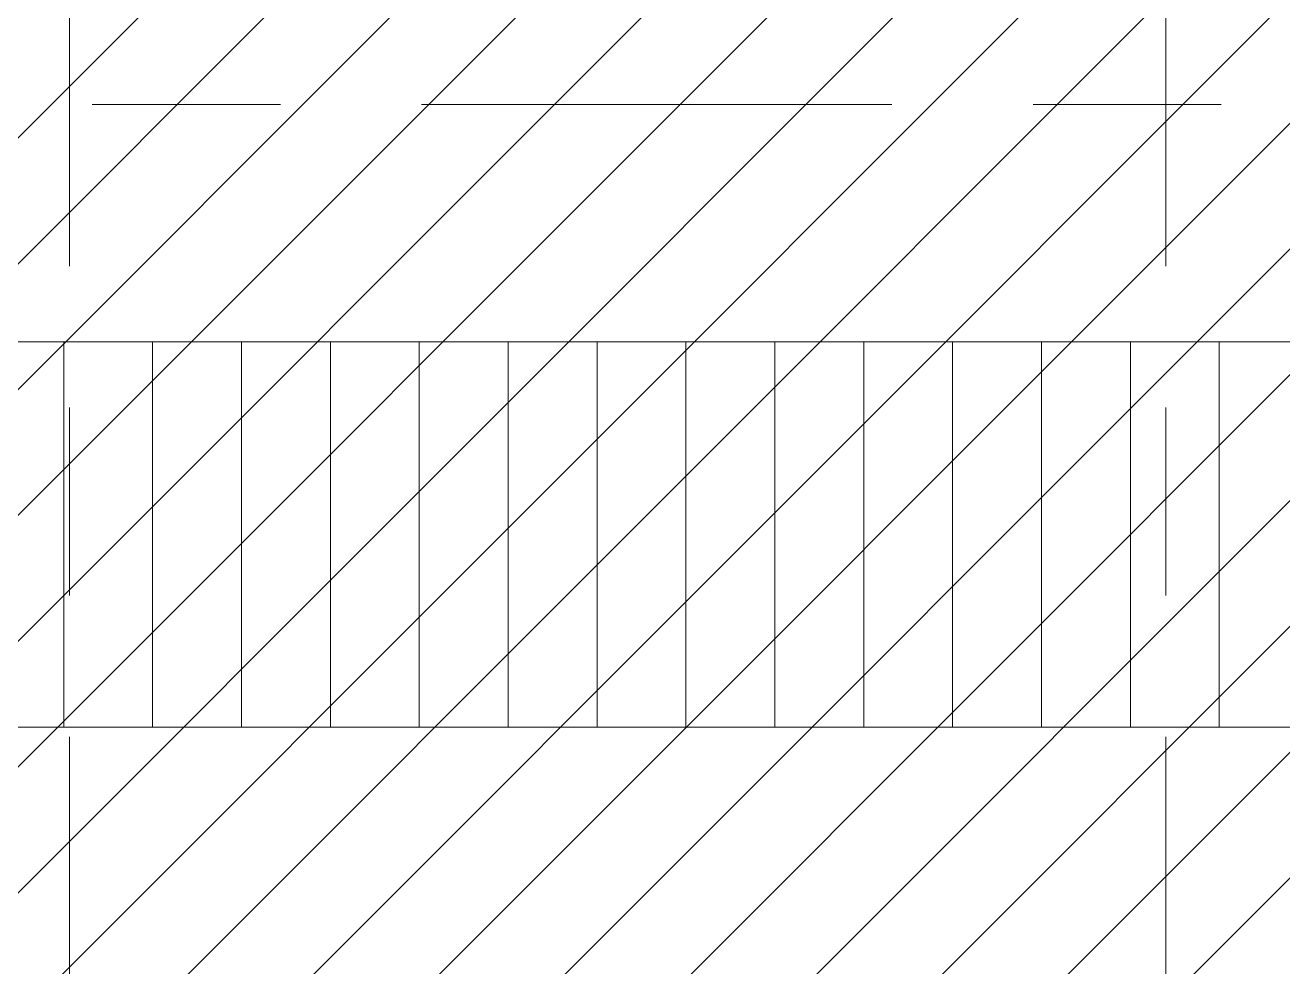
# Model space of a CAD drawing. Header units: millimetres. Extents: x -3238 to 193830, y -8553 to 29000.
# Drawn here: x 22060 to 26304, y 18392 to 21568 of the extents above; entities that cross this region are included whole.
import ezdxf

# ---------------------------------------------------------------- set-up
doc = ezdxf.new("R2010")
doc.units = ezdxf.units.MM
doc.linetypes.add('Осевая', pattern=[3175, 635, -476.25, 1587.5, -476.25])
doc.layers.add('A-DETL', color=7, linetype='Continuous', lineweight=9)
doc.layers.add('Оси-2', color=7, linetype='Осевая', lineweight=9)
doc.layers.add('A-DETL-GENF-2', color=7, linetype='Continuous', lineweight=9, true_color=0xc0c0c0)

msp = doc.modelspace()

# ---------------------------------------------------------------- hatches: boundary and pattern name
at = {"layer": 'A-DETL-GENF-2'}
h = msp.add_hatch(dxfattribs=at)
h.set_pattern_fill('FP_129', color=256, style=0, pattern_type=2)
h.set_pattern_definition([(45, (0, 0), (-212.132, 212.132), [])])
h.paths.add_polyline_path([(30590, 15231), (30590, 26500), (21910, 26500), (21910, 26900), (14760, 26900), (14760, 24680), (14310.3, 24680), (14310.3, 15231), (28175.6, 15231)])

# ---------------------------------------------------------------- linework, layer by layer
at = {"layer": 'A-DETL'}
for p, q in [((21890, 20500), (28781, 20500)), ((22190, 20500), (22190, 19200)), ((22490, 20500), (22490, 19200)), ((22790, 20500), (22790, 19200)), ((23090, 20500), (23090, 19200)), ((23390, 20500), (23390, 19200)), ((23690, 20500), (23690, 19200)), ((23990, 20500), (23990, 19200)), ((24290, 20500), (24290, 19200)), ((24590, 20500), (24590, 19200)), ((24890, 20500), (24890, 19200)), ((25190, 20500), (25190, 19200)), ((25490, 20500), (25490, 19200)), ((25790, 20500), (25790, 19200)), ((26090, 20500), (26090, 19200)), ((28760, 19200), (21890, 19200))]:
    msp.add_line(p, q, dxfattribs=at)
at = {"layer": 'Оси-2'}
for p, q in [((22210, 593.7), (22210, 24898.1)), ((25910, 593.7), (25910, 24898.1)), ((61.6, 21300), (36030, 21300))]:
    msp.add_line(p, q, dxfattribs=at)

doc.saveas('drawing.dxf')
